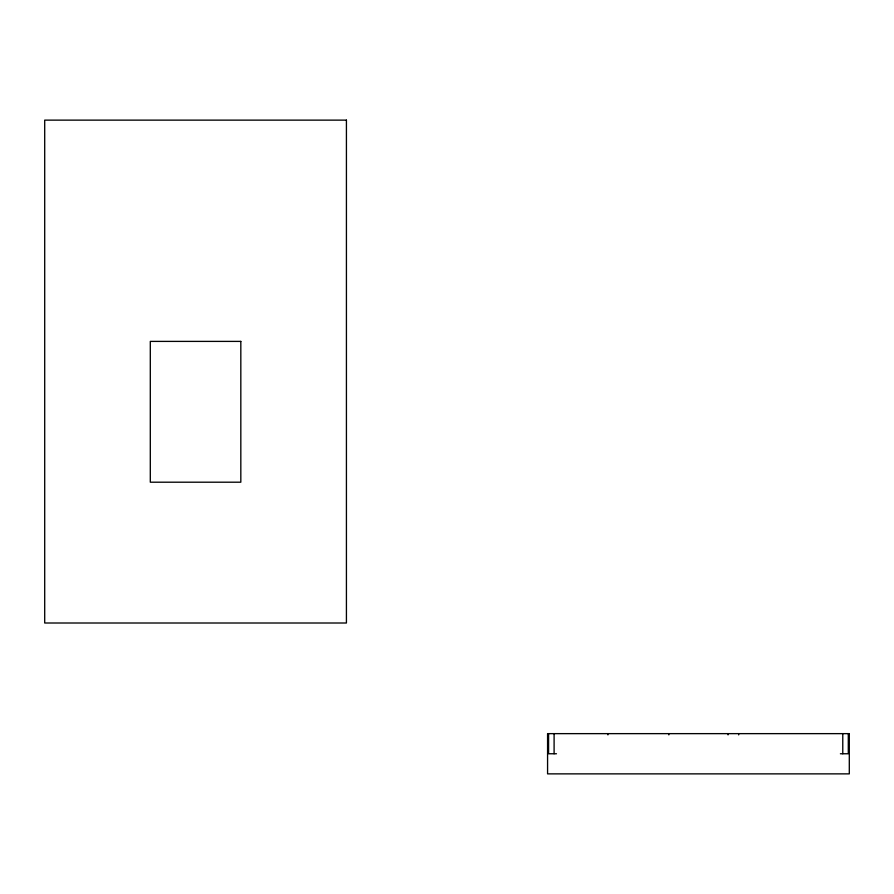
<?xml version="1.0" encoding="UTF-8"?>
<svg xmlns="http://www.w3.org/2000/svg" width="894" height="894" viewBox="0 0 894 894"><rect width="100%" height="100%" fill="white"/><g stroke="black" fill="none" stroke-linecap="round" stroke-linejoin="round"><path stroke-width="1.34" d="M556.47 753.754L548.581 753.754L548.581 733.639M840.405 753.754L848.294 753.754L848.294 733.639M842.774 733.639L842.774 753.754M738.667 733.639L738.667 734.89M728.04 733.639L728.04 734.89M668.835 733.639L668.835 734.89M607.92 733.639L607.92 734.89M554.101 733.639L554.101 753.754M346.425 120.131L44.7 120.131L44.7 623.006L346.425 623.006L346.425 120.131M240.821 341.396L150.304 341.396L150.304 482.201L240.821 482.201L240.821 341.396M849.3 733.639L547.575 733.639L547.575 773.869L849.3 773.869L849.3 733.639"/></g></svg>
